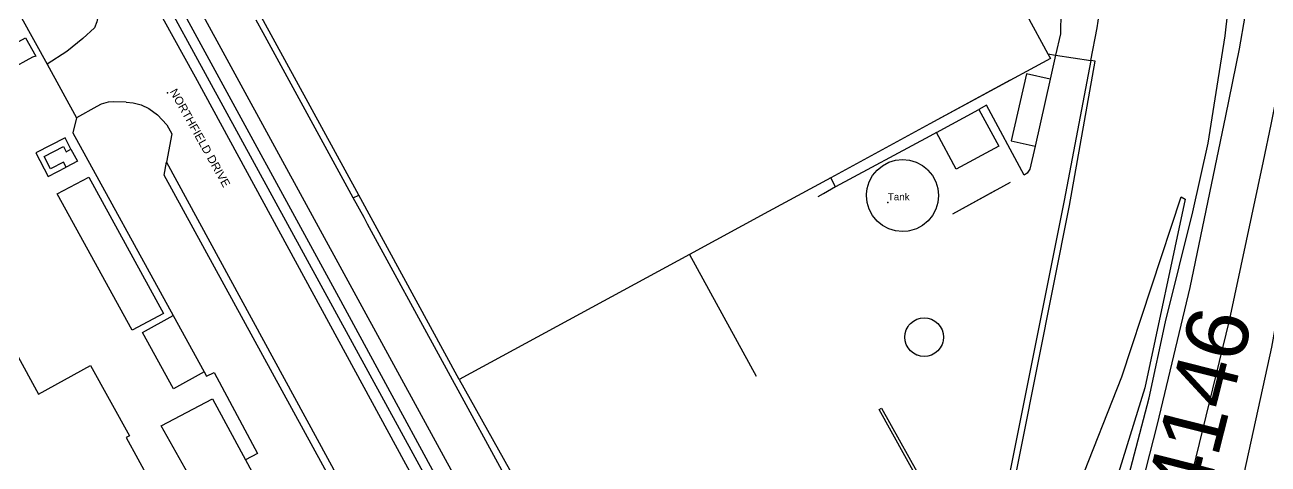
# Model space of a CAD drawing. Header units: millimetres. Extents: x 111502 to 977541, y 8702 to 1044108.
# Drawn here: x 488854.7 to 489054.4, y 240138.5 to 240209.1 of the extents above; entities that cross this region are included whole.
import ezdxf
from ezdxf.enums import TextEntityAlignment as Align

# ---------------------------------------------------------------- set-up
doc = ezdxf.new("R2010")
doc.units = ezdxf.units.MM
doc.header["$LTSCALE"] = 0.25
doc.linetypes.add('DASHED2', pattern=[9.525, 6.35, -3.175])
doc.layers.add('E HVSS As Laid HV', color=10, linetype='Continuous')
doc.layers.add('X HVSS Site Background', color=8, linetype='Continuous')
doc.styles.add('Arial', font='arial.ttf')
doc.styles.add('DE172433-F6F7-4C85-BB91-2B', font='arial.ttf', dxfattribs={"height": 0.2})

# ---------------------------------------------------------------- blocks, each defined once
blk = doc.blocks.new('OS MAP 060722')
at = {"layer": 'X HVSS Site Background'}
for points in [[(220.8, 1008.06), (224.67, 1022.79), (227.3, 1035.06), (231.7, 1052.71), (234.15, 1063.78), (235.61, 1072.94), (236.89, 1081.07), (237.28, 1084.84)], [(215.32, 1077.08), (216.33, 1082.31), (216.61, 1084.48)], [(177.57, 891.99), (179.02, 893.34), (180.32, 894.74), (180.97, 895.54), (182.12, 897.09), (183.12, 898.74), (183.27, 899.04), (184.22, 900.99), (185.07, 902.99), (189.42, 912.09), (194.87, 925.69), (202.77, 946.69), (210.52, 967.54), (212.92, 974.19), (215.27, 980.84), (218.37, 990.19), (222.27, 1003.89), (226.02, 1018.59), (231.27, 1040.54), (236.97, 1068.16), (239.18, 1078.94), (241.02, 1089.53)], [(29.55, 1154.6), (109.56, 1008.05), (114.79, 997.22), (116.09, 993.62), (120.41, 983.1), (120.96, 981.47), (121.77, 980.42), (122.69, 979.47), (123.73, 978.63), (124.85, 977.93), (126.05, 977.36), (126.74, 977.12), (128.02, 976.79), (129.34, 976.62), (130.67, 976.6)], [(130.67, 976.6), (130.79, 977.03), (128.45, 977.18), (126.05, 977.81), (124.4, 978.54), (120.22, 989.32), (117.79, 996.02), (94.51, 1039.02), (70.81, 1082.54), (23.92, 1168.56), (24.92, 1169.16), (22.21, 1173.91), (25.44, 1175.63), (23.48, 1186.85)], [(248.6, 1090.76), (247.2, 1082.75), (246.04, 1075.91), (244.21, 1066.77), (242.97, 1060.89), (237.52, 1035.24), (231.07, 1008.89), (227.22, 995.99), (221.57, 977.44), (214.22, 955.89), (203.72, 928.44), (199.42, 917.49), (193.88, 904.21), (189.42, 893.54), (186.41, 887.47)], [(191.77, 879.64), (192.42, 880.59), (192.82, 881.29), (193.17, 882.04), (198.57, 894.19), (200.94, 900.01), (207.32, 915.69), (216.92, 941.39), (226.77, 967.29), (233.97, 985.49), (238.87, 1005.69), (244.37, 1030.94), (248.27, 1052.69), (252.27, 1079.04), (253.61, 1091.05)], [(16.04, 1182.54), (15.53, 1180.24), (15.54, 1178.02), (15.78, 1176.52), (16.2, 1175.06), (16.81, 1173.67), (21.37, 1165.19), (27.97, 1153.74), (46.02, 1120.49), (71.42, 1074.44), (107.92, 1007.29), (109.42, 1004.24), (113.17, 996.44), (116.57, 988.49), (118.88, 981.65)], [(13.23, 1138.67), (47.64, 1076.47)], [(135.14, 981.04), (128.98, 992.41), (128.63, 992.25), (127.73, 991.96), (126.79, 991.82), (125.84, 991.84), (124.92, 992.02), (124.21, 992.28), (123.38, 992.73), (122.64, 993.32), (122, 994.01), (121.48, 994.81), (65.13, 1098.3), (46.09, 1133.58)], [(49.44, 1092.49), (53.91, 1090.96), (55.21, 1088.21), (55.6, 1087.26), (55.84, 1086.26), (55.86, 1084.31), (55.63, 1083.31), (55.25, 1082.34), (53.4, 1080.59), (50.8, 1078.55), (47.64, 1076.47)], [(205.02, 1084.37), (208.4, 1078.14)], [(210.47, 1084.9), (210.41, 1081.34), (209.64, 1077.95)], [(82.37, 1081.51), (81.26, 1083.56)], [(97.7, 1055.4), (82.1, 1084.04)], [(39.62, 1078.24), (44.17, 1080.74), (45.87, 1077.79), (45.32, 1077.59), (41.62, 1075.59), (41.02, 1075.29), (39.62, 1078.24)], [(96.82, 1055), (82.37, 1081.51)], [(47.64, 1076.47), (52.39, 1067.88)], [(174.09, 976.43), (162.87, 942.99), (141.91, 931.43), (150.38, 915.59), (178.75, 930.52), (196.09, 982.18), (196.52, 988.71), (198.63, 993.21), (200.26, 997.6), (201.85, 1003.44), (204.14, 1015.01), (211.88, 1053.78), (215.97, 1076.98), (215.32, 1077.08)], [(215.32, 1077.08), (211, 1054.55), (200.67, 1002.84)], [(208.4, 1078.14), (208.8, 1077.41), (189.42, 1066.87), (173.51, 1058.21)], [(208.4, 1078.14), (209.64, 1077.95)], [(209.64, 1077.95), (208.77, 1074.09)], [(209.64, 1077.95), (215.32, 1077.08)], [(208.77, 1074.09), (204.95, 1074.95), (202.52, 1064.16), (206.34, 1063.3)], [(202.35, 1073.9), (189.42, 1066.87), (173.51, 1058.21)], [(208.77, 1074.09), (206.34, 1063.3)], [(60.37, 1070.37), (58.29, 1070.42), (57.47, 1070.35), (56.34, 1070.08), (55.62, 1069.7), (52.39, 1067.88)], [(60.37, 1070.37), (61.47, 1070.28), (62.76, 1069.95), (63.98, 1069.36), (65.38, 1068.34), (66.91, 1066.72), (67.71, 1065.27), (66.85, 1060.75)], [(190.49, 1065.51), (197.3, 1069.21)], [(197.3, 1069.21), (200.5, 1063.31), (193.69, 1059.62), (190.49, 1065.51)], [(190.49, 1065.51), (197.3, 1069.21)], [(197.3, 1069.21), (200.5, 1063.31), (193.69, 1059.62), (190.49, 1065.51)], [(206.34, 1063.3), (205.5, 1059.58), (205.05, 1058.96), (204.57, 1058.64), (198.52, 1069.87), (197.3, 1069.21)], [(201.14, 1065.01), (198.52, 1069.87), (197.3, 1069.21)], [(52.39, 1067.88), (51.77, 1065.43), (67.92, 1036.06)], [(51.49, 1062.79), (50.53, 1064.64), (45.84, 1062.21), (47.8, 1058.41), (50.73, 1059.93)], [(190.49, 1065.51), (189.42, 1064.93), (174.3, 1056.73)], [(190.49, 1065.51), (189.42, 1064.93), (174.3, 1056.73)], [(50.73, 1059.93), (50.31, 1060.75), (48.21, 1059.67), (47.19, 1061.64), (50.28, 1063.24), (50.72, 1062.38), (51.49, 1062.79)], [(51.49, 1062.79), (52.54, 1060.91), (50.73, 1059.93)], [(25.98, 1060.6), (46.29, 1023.4), (54.64, 1028.01), (60.88, 1016.69), (60.36, 1016.44), (66, 1006.13), (71.25, 1008.87), (65.95, 1018.32), (74.2, 1022.68), (79.54, 1012.82)], [(96.9, 1008.25), (93.48, 1009.15), (66.48, 1058.65), (66.85, 1060.75)], [(66.85, 1060.75), (94.36, 1010.05), (97.94, 1009.2), (98.37, 1008.34)], [(179.27, 1055.58), (179.38, 1056.48), (179.71, 1057.56), (180.24, 1058.57), (180.96, 1059.44), (181.83, 1060.16), (182.83, 1060.7), (183.92, 1061.03), (185.04, 1061.14), (186.17, 1061.04), (187.26, 1060.71), (188.26, 1060.17), (189.06, 1059.53), (189.14, 1059.46), (189.86, 1058.58), (190.39, 1057.58), (190.72, 1056.5), (190.84, 1055.37), (190.73, 1054.24), (190.4, 1053.16), (189.87, 1052.16), (189.15, 1051.28), (188.27, 1050.56), (187.28, 1050.02), (186.19, 1049.69), (185.95, 1049.65), (185.06, 1049.58), (183.93, 1049.69), (182.85, 1050.01), (181.85, 1050.55), (180.97, 1051.26), (180.25, 1052.14), (179.71, 1053.14), (179.38, 1054.22), (179.27, 1055.35), (179.27, 1055.58)], [(179.27, 1055.58), (179.38, 1056.48), (179.71, 1057.56), (180.24, 1058.57), (180.96, 1059.44), (181.83, 1060.16), (182.83, 1060.7), (183.92, 1061.03), (185.04, 1061.14), (186.17, 1061.04), (187.26, 1060.71), (188.26, 1060.17), (189.06, 1059.53), (189.14, 1059.46), (189.86, 1058.58), (190.39, 1057.58), (190.72, 1056.5), (190.84, 1055.37), (190.73, 1054.24), (190.4, 1053.16), (189.87, 1052.16), (189.15, 1051.28), (188.27, 1050.56), (187.28, 1050.02), (186.19, 1049.69), (185.95, 1049.65), (185.06, 1049.58), (183.93, 1049.69), (182.85, 1050.01), (181.85, 1050.55), (180.97, 1051.26), (180.25, 1052.14), (179.71, 1053.14), (179.38, 1054.22), (179.27, 1055.35), (179.27, 1055.58)], [(49.26, 1055.65), (54.34, 1058.31), (66.36, 1036.37), (61.34, 1033.68)], [(173.51, 1058.21), (163.53, 1052.78), (150.86, 1045.89)], [(174.3, 1056.73), (171.43, 1055.13)], [(174.3, 1056.73), (172.35, 1055.64)], [(173.51, 1058.21), (173.25, 1058.07)], [(174.3, 1056.73), (173.51, 1058.21)], [(174.3, 1056.73), (173.51, 1058.21)], [(193.11, 1052.43), (202.37, 1057.5)], [(61.34, 1033.68), (49.26, 1055.65)], [(96.82, 1055), (97.7, 1055.4)], [(98.57, 1051.8), (96.82, 1055)], [(113.84, 1025.75), (97.7, 1055.4)], [(229.82, 1055.14), (230.47, 1054.79), (223.97, 1024.44), (214.07, 992.39)], [(206.67, 991.69), (220.27, 1026.19), (229.82, 1055.14)], [(193.11, 1052.43), (199.94, 1056.17)], [(124.71, 1006.3), (124.43, 1006.07), (124.08, 1005.97), (123.76, 1006.01), (123.45, 1006.2), (123.24, 1006.51), (123.22, 1006.55), (99.13, 1050.76), (98.57, 1051.8)], [(150.86, 1045.89), (113.84, 1025.75)], [(150.86, 1045.89), (161.52, 1026.3)], [(72.9, 1026.99), (67.95, 1024.27), (62.97, 1033.34), (67.92, 1036.06)], [(67.92, 1036.06), (72.9, 1026.99)], [(186.09, 1034.51), (186.33, 1034.77), (186.8, 1035.16), (187.34, 1035.45), (187.92, 1035.62), (188.53, 1035.68), (189.13, 1035.62), (189.72, 1035.45), (190.25, 1035.16), (190.73, 1034.77), (191.11, 1034.3), (191.4, 1033.76), (191.58, 1033.18), (191.64, 1032.57), (191.58, 1031.97), (191.53, 1031.79), (191.4, 1031.38), (191.11, 1030.85), (190.73, 1030.38), (190.25, 1029.99), (189.72, 1029.7), (189.13, 1029.52), (188.53, 1029.46), (187.92, 1029.52), (187.45, 1029.66), (187.34, 1029.7), (186.8, 1029.99), (186.33, 1030.38), (185.94, 1030.85), (185.65, 1031.38), (185.48, 1031.97), (185.42, 1032.57), (185.48, 1033.18), (185.65, 1033.76), (185.94, 1034.3), (186.09, 1034.51)], [(186.09, 1034.51), (186.33, 1034.77), (186.8, 1035.16), (187.34, 1035.45), (187.92, 1035.62), (188.53, 1035.68), (189.13, 1035.62), (189.72, 1035.45), (190.25, 1035.16), (190.73, 1034.77), (191.11, 1034.3), (191.4, 1033.76), (191.58, 1033.18), (191.64, 1032.57), (191.58, 1031.97), (191.53, 1031.79), (191.4, 1031.38), (191.11, 1030.85), (190.73, 1030.38), (190.25, 1029.99), (189.72, 1029.7), (189.13, 1029.52), (188.53, 1029.46), (187.92, 1029.52), (187.45, 1029.66), (187.34, 1029.7), (186.8, 1029.99), (186.33, 1030.38), (185.94, 1030.85), (185.65, 1031.38), (185.48, 1031.97), (185.42, 1032.57), (185.48, 1033.18), (185.65, 1033.76), (185.94, 1034.3), (186.09, 1034.51)], [(72.9, 1026.99), (73.28, 1026.3), (74.5, 1026.9), (81.46, 1013.86), (79.54, 1012.82)], [(113.84, 1025.75), (124.71, 1006.3)], [(161.49, 1026.36), (161.52, 1026.3)], [(135.14, 981.04), (187.6, 1009.52), (181.29, 1020.94), (181.69, 1021.18), (188.89, 1008.19), (189.01, 1007.91)], [(147.09, 987.53), (187.6, 1009.52), (181.29, 1020.94), (181.69, 1021.18), (188.89, 1008.19), (189.01, 1007.91)], [(79.54, 1012.82), (86.96, 999.11)]]:
    blk.add_lwpolyline(points, dxfattribs=at)
for p in [(66.97, 1071.89), (182.69, 1054.26)]:
    blk.add_point(p, dxfattribs=at)
at = {"layer": 'X HVSS Site Background', "style": 'DE172433-F6F7-4C85-BB91-2B'}
blk.add_text('NORTHFIELD DRIVE', height=1.3125, rotation=299.2, dxfattribs=at).set_placement((66.97, 1071.89), align=Align.BOTTOM_LEFT)
blk.add_text('Tank', height=1.125, dxfattribs=at).set_placement((182.69, 1054.26), align=Align.BOTTOM_LEFT)

msp = doc.modelspace()

# ---------------------------------------------------------------- linework, layer by layer
at = {"lineweight": 0}
msp.add_circle((488727.82, 239008.33), 11388.42, dxfattribs=at)
at = {"layer": 'X HVSS Site Background', "lineweight": 0}
for p in [(488877.55, 240198.2), (488993.27, 240180.57)]:
    msp.add_point(p, dxfattribs=at)

# ---------------------------------------------------------------- block references
at = {"layer": 'E HVSS As Laid HV', "linetype": 'DASHED2', "lineweight": 0}
msp.add_blockref('OS MAP 060722', (488810.58, 239126.31), dxfattribs=at)

# ---------------------------------------------------------------- texts
at = {"lineweight": 0, "insert": (489008.67, 240031.94), "char_height": 10, "attachment_point": 1, "rotation": 75.7748, "style": 'Arial'}
msp.add_mtext_dynamic_manual_height_columns('H6 Childs Way A4146', width=153.706, gutter_width=10, heights=[0], dxfattribs=at)
at = {"layer": 'X HVSS Site Background', "lineweight": 0, "style": 'DE172433-F6F7-4C85-BB91-2B'}
msp.add_text('NORTHFIELD DRIVE', height=1.3125, rotation=299.2, dxfattribs=at).set_placement((488877.55, 240198.2), align=Align.BOTTOM_LEFT)
msp.add_text('Tank', height=1.125, dxfattribs=at).set_placement((488993.27, 240180.57), align=Align.BOTTOM_LEFT)

doc.saveas('drawing.dxf')
